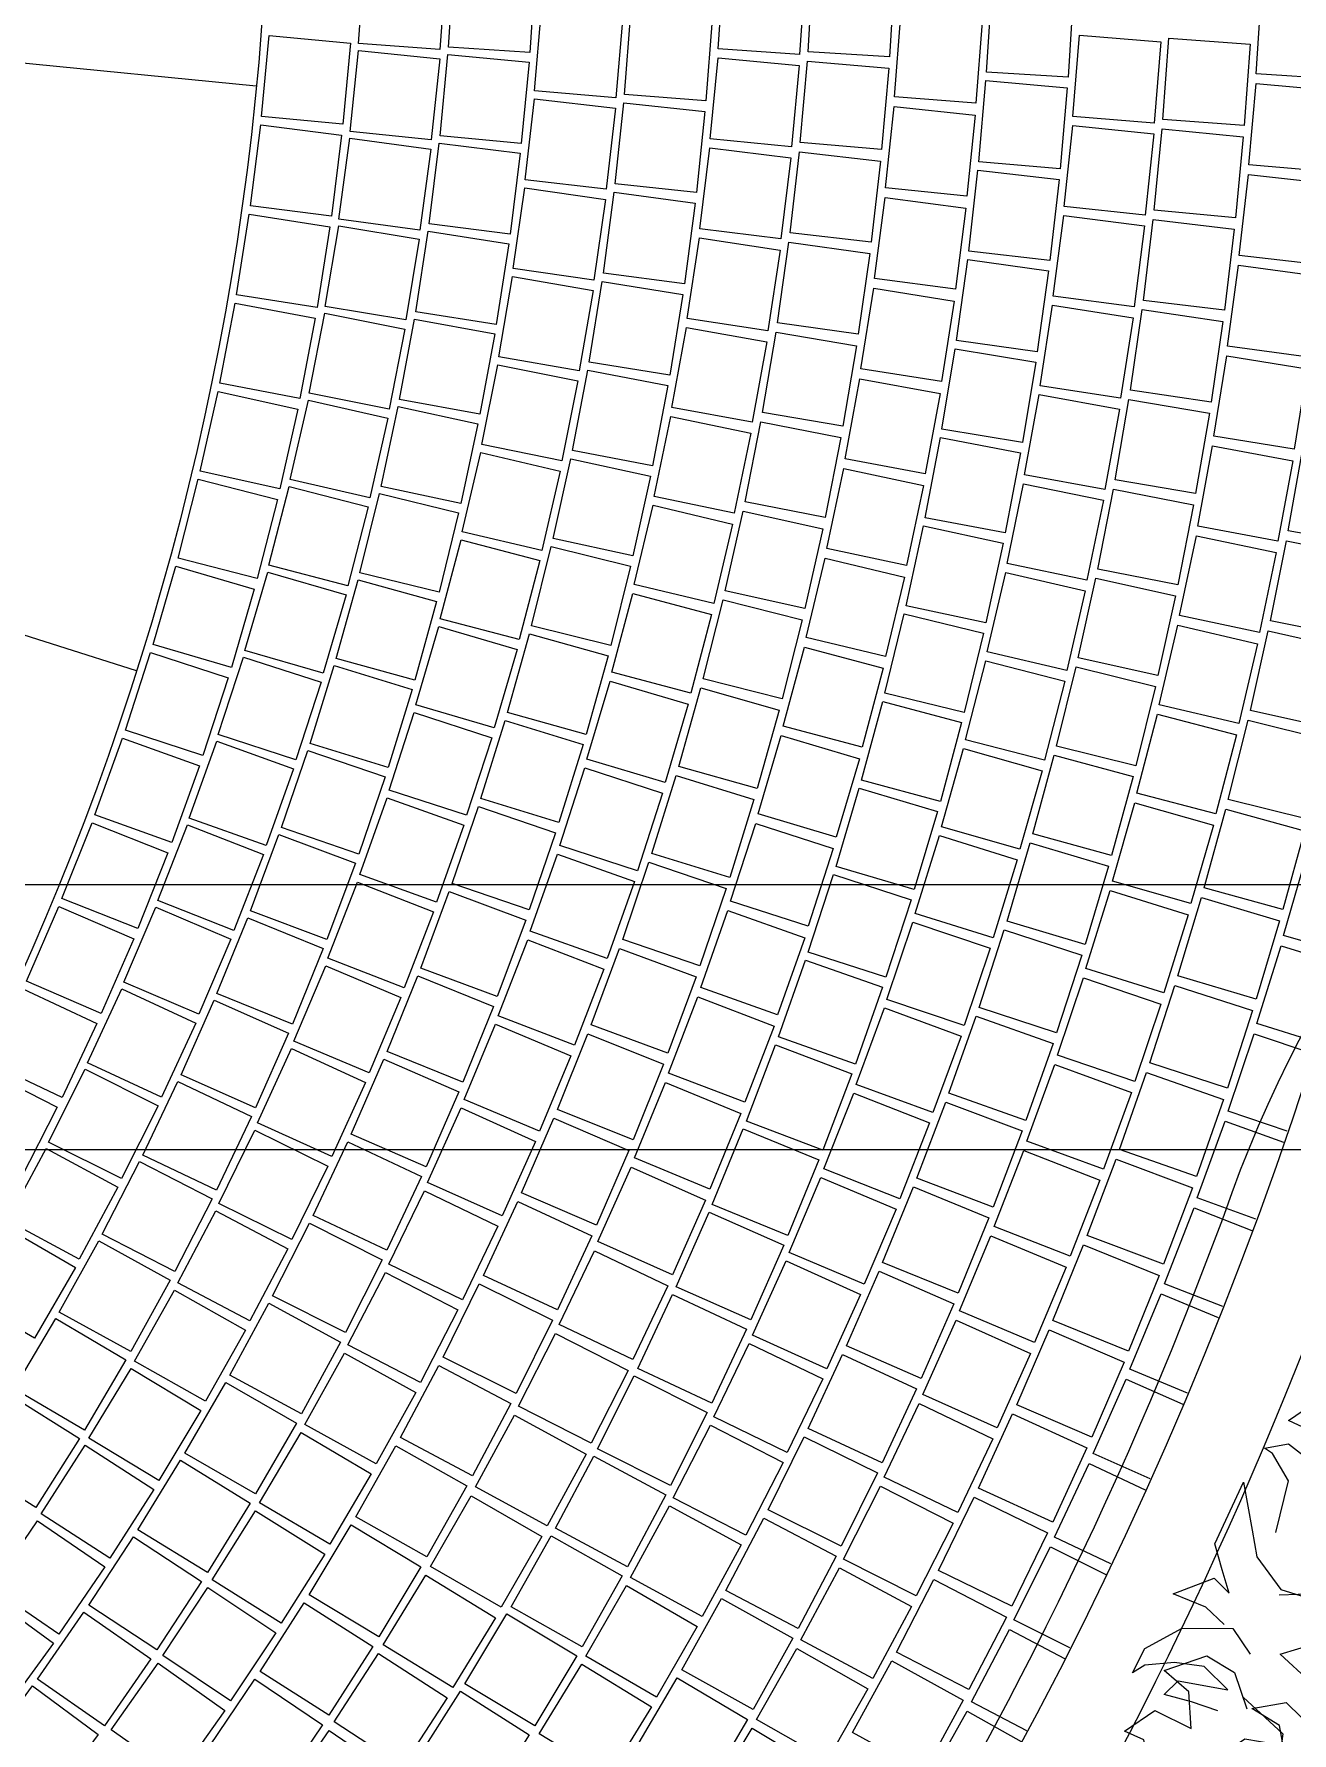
# Model space of a CAD drawing. Header units: millimetres. Extents: x -225363 to 347188, y -782467 to 813415.
# Drawn here: x 22157 to 23699, y 13338 to 15420 of the extents above; entities that cross this region are included whole.
import ezdxf

# ---------------------------------------------------------------- set-up
doc = ezdxf.new("R2010")
doc.units = ezdxf.units.MM
doc.layers.add('0.06 Trả nước', color=3, linetype='Continuous')
doc.layers.add('Xref SCN', color=8, linetype='Continuous', lineweight=0)
pattern_1 = [(196.9999999999999, (-1424125.796704574, -442865.0747459244), (-126.4792462612767, -237.8728657606396), [95.24999999999993, -285.7499999999997]), (286.9999999999999, (-1424185.264921013, -442833.454934359), (237.8728657606396, -126.4792462612767), [95.24999999999993, -285.7499999999997])]

# ---------------------------------------------------------------- blocks, each defined once
blk = doc.blocks.new('*U32')
at = {"layer": 'Xref SCN'}
blk.add_lwpolyline([(0, -149.9999999999991), (0, 150)], dxfattribs=at)
blk = doc.blocks.new('*U33')
at = {"layer": 'Xref SCN', "lineweight": -2}
for p, rotation in [((72187.64891258389, 1802.479333716769), 264), ((72042.03989268895, 1117.442754507344), 252.0000000000001)]:
    blk.add_blockref('*U32', p, dxfattribs=dict(at, rotation=rotation))
blk = doc.blocks.new('A$C2f154b3d')
at = {"layer": 'Xref SCN'}
blk.add_circle((3499.99472096446, 3499.998387015396), 3499.999999999962, dxfattribs=at)
at = {"layer": 'Xref SCN', "rotation": 0.385556068999002}
blk.add_blockref('*U33', (-65339.96131401393, 884.0535639935115), dxfattribs=at)
blk = doc.blocks.new('A$Cf999fc33')
at = {"layer": 'Xref SCN', "ltscale": 100}
for points in [[(73.84272275096737, 192.008942775894), (72.93718290980905, 226.0811261450872), (69.76450756634586, 260.7363810978131), (91.2697194244247, 250.3713942577597), (102.2144919480197, 189.5463547789259), (118.9281153751072, 226.3384435711778), (111.2211690265685, 262.1598416908528), (95.54667300335132, 295.1961835560505), (81.42593923630193, 306.0790911481017), (114.3319794384297, 302.4503599841264), (153.8439736538567, 268.1175732889678), (175.0234313544352, 209.4945184811368), (152.6745445868, 178.9859154444421)], [(175.6716537694447, 221.4132675771834), (187.7858553600963, 249.7198859428754), (189.2126018530689, 292.8606113221613), (224.7082458152436, 252.3094897029805), (213.7601873916574, 228.5371423423057), (237.7279872468207, 246.543924699421), (264.545994187938, 266.2347709755995), (347.394166277023, 259.4300785681698), (296.0904387286864, 229.1169280259055), (267.5883678684477, 212.2762888357393), (240.0569876809604, 171.0150798699469), (241.5455991055351, 139.2100320032914)], [(303.2794643251691, 200.6800079972018), (368.0557032255456, 208.1915018513682), (392.6717254957184, 238.1170333045884), (395.5870834132656, 249.4527108171606), (410.7436586844269, 223.8008470429922), (398.5643062624149, 185.8426150837331), (435.6169983805157, 207.7354460309143), (437.4965147939511, 233.8400797256036), (474.2234527547844, 207.474842704949), (468.7803560087923, 158.1157824016409), (509.7842475485522, 176.5753346793354), (524.230735473102, 213.9504950550618), (559.1433078518603, 171.1322379333433), (551.4982264349237, 132.0078628070769), (514.963455068646, 102.7305537688662)], [(-0.002058159559965134, 186.8297352558002), (53.11274907086045, 148.9985190596199), (60.23662383598275, 110.9099854374072), (57.32126591843553, 99.57430792483501), (82.97312969248742, 114.7308831959381), (90.61821110942401, 153.8552583222045), (112.5110420566052, 116.8025662039872), (101.5629836332519, 93.03021884331247), (146.4529237628449, 98.4048788578948), (165.4988335240632, 144.2655096602393), (192.5090070597362, 108.3138098775526), (187.1310611451045, 68.60636316775344), (238.3696378620807, 89.26790011645062), (250.5489902840927, 127.2261320757098), (232.672509589931, 170.4971591179492)], [(393.6391302684788, 129.0990766893956), (396.2287340285257, 92.17668623419013), (384.6976040215231, 66.13720337097766), (361.8307965018321, 43.01307842531241), (350.9478889098391, 28.89234465820482), (347.9055152290966, 82.8508267980651), (363.9057654098142, 98.07255290064495), (345.1856098060962, 100.4699900661362), (312.6020378614776, 67.75940235843882), (307.3543936100323, 47.35518283577403), (291.6147467554547, 70.73991110740462), (304.895091512939, 103.5808004781138), (324.8465411150828, 115.3692479112069), (277.624314651126, 100.9260458865901), (267.6469469002914, 52.73312875028932), (256.4415710505564, 74.95171385491267), (255.0181104575749, 116.4083753151353), (275.6829333060887, 149.7671854379005)], [(526.9473549963441, 111.7339449474239), (501.5528086482082, 50.58643721102271), (460.6140679400414, 41.77849852695363), (430.4279331606813, 27.7880664227996), (425.6982096612919, -0.0006311908946372569), (459.3176231100224, 17.94100033480208), (496.1748627335764, 10.87899050128181), (537.1787542733364, 29.33854277891805), (587.8994102382567, 57.38455781870289)]]:
    blk.add_lwpolyline(points, dxfattribs=at)
blk = doc.blocks.new('*U68')
at = {"layer": 'Xref SCN'}
blk.add_lwpolyline([(0, -149.9999999999991), (0, 150)], dxfattribs=at)
blk = doc.blocks.new('*U69')
at = {"layer": 'Xref SCN', "lineweight": -2}
for p, rotation in [((72187.64891258389, 1802.479333716769), 264), ((72042.03989268895, 1117.442754507344), 252.0000000000001)]:
    blk.add_blockref('*U68', p, dxfattribs=dict(at, rotation=rotation))
blk = doc.blocks.new('*U62')
at = {"layer": 'Xref SCN', "ltscale": 3}
blk.add_lwpolyline([(-50, 50), (50, 50), (50, -50), (-50, -50)], close=True, dxfattribs=at)
blk = doc.blocks.new('*U53')
at = {"layer": 'Xref SCN', "lineweight": -2}
for p, rotation in [((1126525.550779459, 397969.6295839106), 264.6), ((1126513.278522151, 397858.4688678356), 262.8000000000001), ((1126497.52067799, 397747.7484837813), 261.0000000000001), ((1126478.292798066, 397637.5776993993), 259.2), ((1126455.613857973, 397528.0652399528), 257.4), ((1126429.506239089, 397419.3191810176), 255.6), ((1126399.995706481, 397311.4468418249), 253.8), ((1126367.111383482, 397204.5546793497), 252.0000000000001), ((1126330.885722948, 397098.7481832513), 250.2), ((1126291.354475234, 396994.131771767), 248.4), ((1126248.556652907, 396890.8086886647), 246.6000000000001), ((1126202.534492251, 396788.8809013529), 244.8), ((1126153.333411582, 396688.4490002518), 243.0000000000001)]:
    blk.add_blockref('*U62', p, dxfattribs=dict(at, rotation=rotation))
blk = doc.blocks.new('*U54')
at = {"layer": 'Xref SCN', "ltscale": 3}
blk.add_lwpolyline([(-50, 50), (50, 50), (50, -50), (-50, -50)], close=True, dxfattribs=at)
blk = doc.blocks.new('*U55')
at = {"layer": 'Xref SCN', "lineweight": -2}
for p, rotation in [((1126643.330023934, 398060.3118497777), 265.7142857142857), ((1126634.381395371, 397950.8713759932), 264), ((1126622.162809134, 397841.7475866267), 262.2857142857142), ((1126606.685202513, 397733.0381622486), 260.5714285714285), ((1126587.962430062, 397624.8404125166), 258.8571428571428), ((1126566.011251198, 397517.2511890702), 257.1428571428571), ((1126540.851315198, 397410.3667988356), 255.4285714285714), ((1126512.505143613, 397304.2829178177), 253.7142857142856), ((1126480.998110106, 397199.0945054573), 251.9999999999999), ((1126446.358417739, 397094.8957196293), 250.2857142857142), ((1126408.617073727, 396991.7798323591), 248.5714285714285), ((1126367.807861685, 396889.8391463311), 246.8571428571428), ((1126323.967311385, 396789.1649122654), 245.1428571428571), ((1126277.134666057, 396689.8472472361), 243.4285714285714), ((1126227.35184726, 396591.9750540042), 241.7142857142857), ((1126174.663417361, 396495.635941438), 239.9999999999999)]:
    blk.add_blockref('*U54', p, dxfattribs=dict(at, rotation=rotation))
blk = doc.blocks.new('*U56')
at = {"layer": 'Xref SCN', "ltscale": 3}
blk.add_lwpolyline([(-50, 50), (50, 50), (50, -50), (-50, -50)], close=True, dxfattribs=at)
blk = doc.blocks.new('*U57')
at = {"layer": 'Xref SCN', "lineweight": -2}
for p, rotation in [((1126753.181481186, 398056.2831264089), 266.2325581395349), ((1126744.313510362, 397946.1764274721), 264.5581395348838), ((1126732.232012982, 397836.375865186), 262.8837209302326), ((1126716.947306504, 397726.9752079432), 261.2093023255815), ((1126698.472443887, 397618.0678826222), 259.5348837209303), ((1126676.823202448, 397509.7468948018), 257.8604651162791), ((1126652.018070384, 397402.1047493354), 256.1860465116279), ((1126624.078230988, 397295.2333713532), 254.5116279069768), ((1126593.027544555, 397189.2240277588), 252.8372093023256), ((1126558.892528007, 397084.1672492884), 251.1627906976744), ((1126521.702332248, 396980.1527531991), 249.4883720930234), ((1126481.48871727, 396877.2693666509), 247.8139534883722), ((1126438.286025027, 396775.6049508495), 246.139534883721), ((1126392.131150112, 396675.2463260139), 244.4651162790698), ((1126343.063508247, 396576.2791972329), 242.7906976744187), ((1126291.125002624, 396478.7880812741), 241.1162790697675), ((1126236.359988117, 396382.8562344073), 239.4418604651163), ((1126178.815233405, 396288.5655813048), 237.7674418604652)]:
    blk.add_blockref('*U56', p, dxfattribs=dict(at, rotation=rotation))
blk = doc.blocks.new('*U58')
at = {"layer": 'Xref SCN', "ltscale": 3}
blk.add_lwpolyline([(-50, 50), (50, 50), (50, -50), (-50, -50)], close=True, dxfattribs=at)
blk = doc.blocks.new('*U59')
at = {"layer": 'Xref SCN', "lineweight": -2}
for p, rotation in [((1126859.647868782, 398001.6583482677), 265.0909090909092), ((1126849.413878274, 397891.0330469107), 263.4545454545455), ((1126836.025039537, 397780.7451016978), 261.8181818181819), ((1126819.492272698, 397670.884465059), 260.1818181818182), ((1126799.82906212, 397561.5407409053), 258.5454545454546), ((1126777.0514454, 397452.8031115465), 256.909090909091), ((1126751.178000288, 397344.7602649528), 255.2727272727273), ((1126722.229829537, 397237.5003224197), 253.6363636363637), ((1126690.230543691, 397131.1107666948), 252.0000000000001), ((1126655.206241826, 397025.6783706256), 250.3636363636365), ((1126617.185490265, 396921.2891263868), 248.7272727272728), ((1126576.199299278, 396818.0281753432), 247.0909090909091), ((1126532.281097791, 396715.9797386078), 245.4545454545455), ((1126485.466706118, 396615.227048349), 243.8181818181818), ((1126435.79430675, 396515.8522799065), 242.1818181818182), ((1126383.304413207, 396417.9364847667), 240.5454545454546), ((1126328.039836999, 396321.5595244564), 238.9090909090909), ((1126270.045652709, 396226.8000054071), 237.2727272727273), ((1126209.369161223, 396133.7352148416), 235.6363636363637), ((1126146.059851159, 396042.441057738), 234.0000000000001)]:
    blk.add_blockref('*U58', p, dxfattribs=dict(at, rotation=rotation))
blk = doc.blocks.new('*U60')
at = {"layer": 'Xref SCN', "ltscale": 3}
blk.add_lwpolyline([(-50, 50), (50, 50), (50, -50), (-50, -50)], close=True, dxfattribs=at)
blk = doc.blocks.new('*U61')
at = {"layer": 'Xref SCN', "lineweight": -2}
for p, rotation in [((1126969.561194379, 397997.7790668172), 265.6), ((1126959.437766945, 397886.5413262538), 264), ((1126946.212346478, 397775.6296182959), 262.4), ((1126929.895245763, 397665.1304285571), 260.8), ((1126910.499188386, 397555.1299209815), 259.2), ((1126888.039298808, 397445.7138706562), 257.6), ((1126862.533090576, 397336.9675969258), 256), ((1126834.000452662, 397228.9758968634), 254.4), ((1126802.463633961, 397121.8229791482), 252.8), ((1126767.947225934, 397015.5923984024), 251.2), ((1126730.478143439, 396910.3669900372), 249.6), ((1126690.085603739, 396806.2288056608), 248), ((1126646.80110372, 396703.2590490968), 246.4000000000001), ((1126600.658395336, 396601.5380130641), 244.7999999999999), ((1126551.69345928, 396501.1450165667), 243.2), ((1126499.944476938, 396402.1583430434), 241.6), ((1126445.451800609, 396304.6551793244), 240), ((1126388.257922044, 396208.7115554441), 238.4), ((1126328.407439308, 396114.4022853543), 236.8), ((1126265.947022006, 396021.8009085867), 235.2), ((1126200.925374895, 395930.9796329096), 233.6)]:
    blk.add_blockref('*U60', p, dxfattribs=dict(at, rotation=rotation))
blk = doc.blocks.new('*U35')
at = {"layer": 'Xref SCN', "ltscale": 3}
blk.add_lwpolyline([(-50, 50), (50, 50), (50, -50), (-50, -50)], close=True, dxfattribs=at)
blk = doc.blocks.new('*U36')
at = {"layer": 'Xref SCN', "lineweight": -2}
for p, rotation in [((1127083.816099246, 398054.1089234714), 266.0869565217392), ((1127075.441771657, 397942.1443740706), 264.5217391304348), ((1127064.012279496, 397830.4503438182), 262.9565217391304), ((1127049.536151878, 397719.1101829854), 261.3913043478261), ((1127032.024191431, 397608.2069777729), 259.8260869565217), ((1127011.489466238, 397497.8234883086), 258.2608695652174), ((1126987.947300078, 397388.0420868891), 256.6956521739131), ((1126961.415261001, 397278.9446965103), 255.1304347826087), ((1126931.913148206, 397170.6127297336), 253.5652173913043), ((1126899.462977276, 397063.1270279323), 252.0000000000001), ((1126864.088963745, 396956.5678009653), 250.4347826086957), ((1126825.817505028, 396851.0145673212), 248.8695652173913), ((1126784.67716072, 396746.5460947786), 247.304347826087), ((1126740.69863129, 396643.2403416269), 245.7391304347826), ((1126693.914735164, 396541.1743984906), 244.1739130434783), ((1126644.360384237, 396440.4244308015), 242.6086956521739), ((1126592.072557825, 396341.0656219611), 241.0434782608696), ((1126537.090275062, 396243.1721172364), 239.4782608695653), ((1126479.45456579, 396146.816968429), 237.9130434782609), ((1126419.208439932, 396052.0720793621), 236.3478260869565), ((1126356.396855408, 395959.0081522227), 234.7826086956522)]:
    blk.add_blockref('*U35', p, dxfattribs=dict(at, rotation=rotation))
blk = doc.blocks.new('*U37')
at = {"layer": 'Xref SCN', "ltscale": 3}
blk.add_lwpolyline([(-50, 50), (50, 50), (50, -50), (-50, -50)], close=True, dxfattribs=at)
blk = doc.blocks.new('*U38')
at = {"layer": 'Xref SCN', "lineweight": -2}
for p, rotation in [((1127193.716389935, 398050.9408527817), 266.5531914893617), ((1127185.428101828, 397938.4190898897), 265.0212765957447), ((1127174.134644746, 397826.1591207501), 263.4893617021277), ((1127159.844091504, 397714.2411913013), 261.9574468085107), ((1127142.566657309, 397602.7453029836), 260.4255319148936), ((1127122.31469246, 397491.7511555532), 258.8936170212766), ((1127099.102673512, 397381.3380901105), 257.3617021276596), ((1127072.947192937, 397271.5850323855), 255.8297872340426), ((1127043.866947258, 397162.5704363202), 254.2978723404256), ((1127011.882723685, 397054.3722279871), 252.7659574468086), ((1126977.017385256, 396947.067749887), 251.2340425531915), ((1126939.295854496, 396840.7337056622), 249.7021276595745), ((1126898.745095599, 396735.446105267), 248.1702127659575), ((1126855.394095156, 396631.2802106343), 246.6382978723404), ((1126809.27384143, 396528.3104818769), 245.1063829787234), ((1126760.417302213, 396426.6105240609), 243.5744680851064), ((1126708.859401251, 396326.2530345923), 242.0425531914894), ((1126654.636993286, 396227.3097512502), 240.5106382978723), ((1126597.788837707, 396129.8514009078), 238.9787234042553), ((1126538.35557085, 396033.947648975), 237.4468085106383), ((1126476.379676944, 395939.6670495998), 235.9148936170212)]:
    blk.add_blockref('*U37', p, dxfattribs=dict(at, rotation=rotation))
blk = doc.blocks.new('*U39')
at = {"layer": 'Xref SCN', "ltscale": 3}
blk.add_lwpolyline([(-50, 50), (50, 50), (50, -50), (-50, -50)], close=True, dxfattribs=at)
blk = doc.blocks.new('*U40')
at = {"layer": 'Xref SCN', "lineweight": -2}
for p, rotation in [((1127300.356013408, 397994.8348148349), 265.5), ((1127290.765846314, 397881.8825902365), 264), ((1127278.222220987, 397769.2201128528), 262.4999999999999), ((1127262.7337342, 397656.9245959181), 260.9999999999999), ((1127244.311000988, 397545.0730011704), 259.4999999999999), ((1127222.966647374, 397433.7419861056), 258.0000000000001), ((1127198.715301709, 397323.0078514403), 256.5), ((1127171.573584656, 397212.9464888192), 255), ((1127141.560097792, 397103.6333288025), 253.5), ((1127108.695410861, 396995.1432891698), 252), ((1127073.002047678, 396887.550723575), 250.5), ((1127034.504470691, 396780.9293705882), 249), ((1126993.229064216, 396675.352303159), 247.5), ((1126949.204116356, 396570.8918785355), 246), ((1126902.459799611, 396467.619688675), 244.4999999999999), ((1126853.028150199, 396365.6065111778), 242.9999999999999), ((1126800.943046106, 396264.9222607802), 241.4999999999999), ((1126746.240183858, 396165.635941438), 239.9999999999999), ((1126688.957054066, 396067.815599035), 238.5), ((1126629.132915726, 395971.5282747477), 237), ((1126566.808769313, 395876.8399590986), 235.5)]:
    blk.add_blockref('*U39', p, dxfattribs=dict(at, rotation=rotation))
blk = doc.blocks.new('*U41')
at = {"layer": 'Xref SCN', "ltscale": 3}
blk.add_lwpolyline([(-50, 50), (50, 50), (50, -50), (-50, -50)], close=True, dxfattribs=at)
blk = doc.blocks.new('*U42')
at = {"layer": 'Xref SCN', "lineweight": -2}
for p, rotation in [((1127412.588859693, 398025.8652726143), 266.4), ((1127404.183410067, 397914.5958666392), 264.96), ((1127392.98440418, 397803.5728304862), 263.52), ((1127378.998915565, 397692.8662886847), 262.08), ((1127362.235777755, 397582.5461658592), 260.64), ((1127342.705578707, 397472.6821425638), 259.2), ((1127320.420654114, 397363.3436112705), 257.76), ((1127295.395079613, 397254.5996325391), 256.3200000000001), ((1127267.644661891, 397146.5188913973), 254.88), ((1127237.186928709, 397039.1696539578), 253.44), ((1127204.041117822, 396932.6197242997), 252.0000000000001), ((1127168.228164836, 396826.9364016424), 250.5600000000001), ((1127129.770689979, 396722.1864378376), 249.1200000000001), ((1127088.692983817, 396618.4359952076), 247.6800000000001), ((1127045.020991908, 396515.7506047558), 246.24), ((1126998.782298421, 396414.1951247755), 244.8), ((1126950.006108703, 396313.8336998847), 243.3600000000001), ((1126898.723230843, 396214.7297205104), 241.9200000000001), ((1126844.966056204, 396116.94578285), 240.48), ((1126788.768538971, 396020.5436493346), 239.04), ((1126730.1661747, 395925.5842096177), 237.6000000000001)]:
    blk.add_blockref('*U41', p, dxfattribs=dict(at, rotation=rotation))
blk = doc.blocks.new('*U43')
at = {"layer": 'Xref SCN', "ltscale": 3}
blk.add_lwpolyline([(-50, 50), (50, 50), (50, -50), (-50, -50)], close=True, dxfattribs=at)
blk = doc.blocks.new('*U44')
at = {"layer": 'Xref SCN', "lineweight": -2}
for p, rotation in [((1127519.168741381, 397970.5851961641), 265.4117647058824), ((1127509.560663295, 397858.8863283177), 264.0000000000001), ((1127497.203526541, 397747.4580849773), 262.5882352941177), ((1127482.104833088, 397636.3681137889), 261.1764705882354), ((1127464.273749291, 397525.6838570343), 259.764705882353), ((1127443.721100332, 397415.4725106881), 258.3529411764706), ((1127420.459363643, 397305.8009836226), 256.9411764705883), ((1127394.502661332, 397196.7358569882), 255.5294117647059), ((1127365.86675161, 397088.3433437917), 254.1176470588236), ((1127334.569019225, 396980.6892486991), 252.7058823529412), ((1127300.628464906, 396873.8389280857), 251.2941176470589), ((1127264.065693829, 396767.8572503585), 249.8823529411765), ((1127224.902903109, 396662.8085565749), 248.4705882352942), ((1127183.16386832, 396558.7566213811), 247.0588235294119), ((1127138.873929065, 396455.7646142956), 245.6470588235294), ((1127092.059973592, 396353.8950613583), 244.2352941176472), ((1127042.750422468, 396253.209807172), 242.8235294117647), ((1126990.975211326, 396153.7699773561), 241.4117647058824), ((1126936.765772691, 396055.635941438), 240.0000000000001), ((1126880.1550169, 395958.8672762027), 238.5882352941177)]:
    blk.add_blockref('*U43', p, dxfattribs=dict(at, rotation=rotation))
blk = doc.blocks.new('*U45')
at = {"layer": 'Xref SCN', "ltscale": 3}
blk.add_lwpolyline([(-50, 50), (50, 50), (50, -50), (-50, -50)], close=True, dxfattribs=at)
blk = doc.blocks.new('*U46')
at = {"layer": 'Xref SCN', "lineweight": -2}
for p, rotation in [((1127629.109063034, 397967.1090105706), 265.8461538461538), ((1127619.595603256, 397854.9003078628), 264.4615384615385), ((1127607.373538769, 397742.9542493346), 263.076923076923), ((1127592.450006913, 397631.3362083319), 261.6923076923077), ((1127574.833722613, 397520.1113666472), 260.3076923076923), ((1127554.534973281, 397409.3446764562), 258.9230769230769), ((1127531.565612816, 397299.1008223864), 257.5384615384615), ((1127505.939054677, 397189.4441837444), 256.1538461538461), ((1127477.670264052, 397080.438796919), 254.7692307692307), ((1127446.77574912, 396972.1483179866), 253.3846153846154), ((1127413.273551407, 396864.6359855372), 252), ((1127377.183235253, 396757.9645837455), 250.6153846153846), ((1127338.525876386, 396652.1964057062), 249.2307692307692), ((1127297.324049615, 396547.3932170569), 247.8461538461538), ((1127253.601815647, 396443.6162199083), 246.4615384615385), ((1127207.384707035, 396340.9260171045), 245.076923076923), ((1127158.699713269, 396239.382576832), 243.6923076923077), ((1127107.575265015, 396139.0451976005), 242.3076923076923), ((1127054.041217511, 396039.9724736139), 240.9230769230769), ((1126998.128833133, 395942.2222605531), 239.5384615384615)]:
    blk.add_blockref('*U45', p, dxfattribs=dict(at, rotation=rotation))
blk = doc.blocks.new('*U47')
at = {"layer": 'Xref SCN', "ltscale": 3}
blk.add_lwpolyline([(-50, 50), (50, 50), (50, -50), (-50, -50)], close=True, dxfattribs=at)
blk = doc.blocks.new('*U48')
at = {"layer": 'Xref SCN', "lineweight": -2}
for p, rotation in [((1127743.168855658, 398023.7940886314), 266.2641509433962), ((1127735.171811606, 397910.9802539125), 264.9056603773585), ((1127724.502434859, 397798.3877212232), 263.5471698113207), ((1127711.166723144, 397686.0797837895), 262.188679245283), ((1127695.172173053, 397574.1195748538), 260.8301886792452), ((1127676.527775826, 397462.570032185), 259.4716981132075), ((1127655.244012302, 397351.4938626984), 258.1132075471697), ((1127631.332847023, 397240.9535072053), 256.754716981132), ((1127604.807721508, 397131.0111053124), 255.3962264150943), ((1127575.683546701, 397021.7284604903), 254.0377358490566), ((1127543.976694582, 396913.1670053311), 252.6792452830189), ((1127509.704988972, 396805.3877670143), 251.3207547169811), ((1127472.887695507, 396698.4513330011), 249.9622641509434), ((1127433.545510811, 396592.4178169748), 248.6037735849056), ((1127391.70055086, 396487.3468250491), 247.2452830188679), ((1127347.376338551, 396383.2974222603), 245.8867924528301), ((1127300.597790476, 396280.3280993644), 244.5283018867923), ((1127251.391202922, 396178.496739957), 243.1698113207547), ((1127199.784237078, 396077.860587934), 241.8113207547169), ((1127145.805903496, 395978.4762153129), 240.4528301886793), ((1127089.486545777, 395880.3994904305), 239.0943396226415)]:
    blk.add_blockref('*U47', p, dxfattribs=dict(at, rotation=rotation))
blk = doc.blocks.new('*U49')
at = {"layer": 'Xref SCN', "ltscale": 3}
blk.add_lwpolyline([(-50, 50), (50, 50), (50, -50), (-50, -50)], close=True, dxfattribs=at)
blk = doc.blocks.new('*U50')
at = {"layer": 'Xref SCN', "lineweight": -2}
for p, rotation in [((1127787.212020171, 397457.2520723098), 260.0000000000001), ((1127766.192604761, 397345.6541248042), 258.6666666666667), ((1127742.582112771, 397234.5754932875), 257.3333333333333), ((1127716.393329698, 397124.0763287981), 256), ((1127687.640437233, 397014.2164685829), 254.6666666666667), ((1127656.339005571, 396905.0554036943), 253.3333333333333), ((1127622.505984992, 396796.6522467747), 252), ((1127586.159696672, 396689.0657000458), 250.6666666666667), ((1127547.319822768, 396582.3540235208), 249.3333333333334), ((1127506.007395758, 396476.5750034548), 248), ((1127462.244787047, 396371.7859210534), 246.6666666666667), ((1127416.055694863, 396268.0435214532), 245.3333333333333), ((1127367.465131412, 396165.4039829937), 244), ((1127316.499409341, 396063.9228867958), 242.6666666666667), ((1127263.18612749, 395963.6551866633), 241.3333333333334)]:
    blk.add_blockref('*U49', p, dxfattribs=dict(at, rotation=rotation))
blk = doc.blocks.new('*U51')
at = {"layer": 'Xref SCN', "ltscale": 3}
blk.add_lwpolyline([(50, 38.29288959142286), (50, -38.29288959142286), (-50, -38.29288959142286), (-50, 37.69483765627956)], dxfattribs=at)
blk = doc.blocks.new('*U52')
at = {"layer": 'Xref SCN', "lineweight": -2}
for p, rotation in [((1127774.208019279, 396958.2474106788), 253.9636363636363), ((1127742.197092784, 396849.1013947823), 252.6545454545454), ((1127707.700975859, 396740.7151866269), 251.3454545454545), ((1127670.737675684, 396633.1453644585), 250.0363636363636), ((1127631.326487321, 396526.4480803647), 248.7272727272727), ((1127589.487983646, 396420.679030963), 247.4181818181818), ((1127545.244004605, 396315.8934283269), 246.1090909090909), ((1127498.61764582, 396212.1459711647), 244.8), ((1127449.633246528, 396109.4908162669), 243.490909090909), ((1127398.316376875, 396007.9815502354), 242.1818181818181), ((1127344.693824575, 395907.6711615113), 240.8727272727272)]:
    blk.add_blockref('*U51', p, dxfattribs=dict(at, rotation=rotation))
blk = doc.blocks.new('A$C5a1e36a9')
at = {"layer": 'Xref SCN'}
blk.add_circle((5016.627436342184, 5016.625725506747), 5016.625646776831, dxfattribs=at)
for name in ['*U52', '*U50', '*U48', '*U46', '*U44', '*U42', '*U40', '*U38', '*U36', '*U61', '*U59', '*U57', '*U55', '*U53']:
    blk.add_blockref(name, (-1117964.722749129, -393288.0294538178), dxfattribs=at)
blk = doc.blocks.new('A$C997e597b')
at = {"layer": 'Xref SCN'}
blk.add_circle((15258.56133056036, 9923.809390316077), 5016.625646776831, dxfattribs=at)
blk = doc.blocks.new('Xref SCN')
at = {"layer": 'Xref SCN', "ltscale": 3}
blk.add_blockref('A$C2f154b3d', (-3499.994720964452, -3499.998387015396), dxfattribs=at)
at = {"layer": 'Xref SCN', "ltscale": 100, "rotation": 69.78178103562927}
for p in [(4816.255154180122, -2469.778666116452), (4615.375415040427, -2850.490045973953)]:
    blk.add_blockref('A$Cf999fc33', p, dxfattribs=at)
at = {"layer": 'Xref SCN', "ltscale": 3}
h = blk.add_hatch(dxfattribs=at)
h.set_pattern_fill('CROSS', color=256, scale=30, angle=197)
h.set_pattern_definition(pattern_1)
edge = h.paths.add_edge_path()
edge.add_arc((2267.432492593316, -6082.955996482024), 1150.000000000537, 110.6378028022086, 180.3855560689939)
edge.add_line((1117.45852989766, -6090.69454436157), (1124.354477578541, -7115.455314012756))
edge.add_arc((2274.328440274171, -7107.716766132653), 1150.000000000515, 180.3855560690217, 270.3855560690193)
edge.add_line((2282.066988154227, -8257.690728828284), (21549.8991634509, -8127.551182389644))
edge.add_arc((21542.16480664337, -6977.572696246487), 1150.004495150925, 270.3853457486589, 360.4401760572534)
edge.add_line((22692.13536467512, -6968.737848909465), (22692.16932637642, -2095.908891016872))
edge.add_arc((21542.20329682976, -2104.748059039981), 1150.000000001153, 0.4403930512387025, 90.3855560690482)
edge.add_line((21534.46474894912, -954.7740963437154), (6081.87324634222, -1059.018761787764))
edge.add_arc((6089.608981841442, -2208.997088369517), 1150.00434486635, 90.38541449006392, 160.1331677440024)
edge.add_arc((-23.55194331795474, -0.0794007698373207), 5349.999797249518, 290.6378018122106, 340.13330833294367, ccw=False)
edge = h.paths.add_edge_path()
edge.add_arc((21542.20329682936, 18280.17292901865), 1150.000000000495, 0.4403363143794081, 104.369872908503, ccw=False)
edge.add_line((22692.16933512774, 18289.01095829364), (22692.16933512804, 2403.988085117999))
edge.add_arc((21542.20329682986, 2395.150055855041), 1150.0000000002, -89.61444393098418, 0.44033631378022164, ccw=False)
edge.add_line((21549.94184470984, 1245.176093159724), (6067.061946074886, 1140.931379739806))
edge.add_arc((6059.324010787664, 2290.90442000174), 1149.99907346562, 200.6377726041507, 270.38552585808895, ccw=False)
edge.add_arc((-23.55236299291664, -0.07936344246354565), 5350.000286126963, 20.63780260191557, 28.59528784446422)
edge.add_arc((5234.302447717453, 2862.395526084858), 636.558452985771, 160.1438003828004, 208.3076443223057, ccw=False)
edge.add_arc((7788.188339109593, 2340.315315806074), 3237.894847489657, 44.33072283090661, 166.8196660366165, ccw=False)
edge.add_arc((13743.18888037902, 8157.794208345327), 5087.073147143053, 224.3307228342767, 255.0649233926709)
edge.add_arc((13751.05389514806, 8258.775854639935), 5186.703216037286, 255.2684708845108, 275.8244798379233)
edge.add_arc((13743.18888017516, 8157.794208547473), 5087.073147375032, 276.0280273323885, 352.8040128533177)
edge.add_arc((13366.1299541812, 8136.436578901939), 5458.915630729331, 353.5221682628192, 372.9616768325129)
edge.add_arc((13743.18888038175, 8157.794208354395), 5087.073147139498, 13.67983223975764, 75.72664608736717)
edge.add_arc((16202.12696616123, 17226.11521777178), 4310.076534491913, 184.5428523497743, 253.7687722026763, ccw=False)
edge.add_arc((12055.19205003142, 16895.67084596019), 150.0000000842738, 104.41773841877719, 184.1801390410202, ccw=False)
edge.add_line((12017.84358862124, 17040.94676432099), (21256.79565814864, 19394.19379048572))
h = blk.add_hatch(dxfattribs=at)
h.set_pattern_fill('CROSS', color=256, scale=30, angle=197)
h.set_pattern_definition(pattern_1)
edge = h.paths.add_edge_path()
edge.add_line((10158.25248481041, 16567.29161360742), (1851.338825992003, 14451.44343979788))
edge.add_arc((2136.746464633302, 13337.42257832055), 1150.000000000654, 104.3698729064734, 180.3855560689439)
edge.add_line((986.7725019375212, 13329.684030442), (1035.38745512125, 6105.340234971274))
edge.add_arc((2185.361418233575, 6113.078783146311), 1150.000000419184, 180.385556083576, 250.133309335547)
edge.add_arc((-23.55210237688152, -0.07924422139149101), 5350.000000281268, 54.44102472604362, 70.1333093213699, ccw=False)
edge.add_arc((3168.419816109703, 4685.789284040571), 343.1811352010142, 256.3942929210485, 333.3422024317786)
edge.add_arc((7788.188339282695, 2340.315315693876), 4837.894847444187, 44.33072283415328, 153.0645302841241, ccw=False)
edge.add_arc((13743.18888039085, 8157.794208342014), 3487.073147149247, 224.3307228344502, 435.8787816870128)
edge.add_arc((16212.7306757724, 17236.67011801348), 5922.692247420785, 187.7158634724419, 254.1381202870174, ccw=False)
edge.add_arc((10541.85131194201, 16468.33828872615), 199.9999999717396, 187.6327112132098, 187.7158634946018, ccw=False)
edge.add_arc((10194.95235707314, 16421.8504936444), 150.0000000006549, 7.632711191249096, 104.1620853056079)
edge = h.paths.add_edge_path()
edge.add_arc((-13757.86462657561, 9268.2280887509), 1149.999999999663, 104.3599253580993, 180.4403363137304)
edge.add_line((-14907.83066487326, 9259.390059488946), (-14907.8306648724, 2149.033009727815))
edge.add_arc((-13757.86462657403, 2157.871038991669), 1150.000000000405, 180.4403363138248, 270.3855560690533)
edge.add_line((-13750.12607869329, 1007.897076296153), (-6128.956795133097, 1058.860412580692))
edge.add_arc((-6136.702427903992, 2208.823382532624), 1149.989055203435, 270.3859127362743, 340.1336659940865)
edge.add_arc((-23.55170312459495, -0.07963775157440978), 5350.000509182541, 110.6378053248454, 160.1333118404704, ccw=False)
edge.add_arc((-2314.536697075961, 6082.797508539655), 1150.000000000707, 290.637802811165, 360.3855560689717)
edge.add_line((-1164.562734380132, 6090.536056418754), (-1205.642104430852, 12195.0671255059))
edge.add_arc((-2355.616067125199, 12187.32857762662), 1149.999999999226, 0.3855560689807032, 104.3599253581076)
edge.add_line((-2640.83028798044, 13301.39897406491), (-14043.0788474308, 10382.29848518965))
edge = h.paths.add_edge_path()
edge.add_line((-13750.10342724499, -8364.829988773374), (-2217.808474847945, -8287.971851441147))
edge.add_arc((-2225.557910838118, -7138.009647688681), 1149.988314643846, 270.3861024765974, 360.3861024766013)
edge.add_line((-1075.595707085653, -7130.260211698432), (-1082.491659604668, -6105.498722913631))
edge.add_arc((-2232.46562271614, -6113.237271088072), 1150.000000418328, 0.3855560835465677, 70.13330933550203)
edge.add_arc((-23.55210179187861, -0.07924351755855241), 5350.000000579504, 200.6378028130497, 250.133309318957, ccw=False)
edge.add_arc((-6106.428854743411, -2291.063838795871), 1149.999999989781, 20.63780281546618, 90.38555606940805)
edge.add_line((-6114.167402631196, -1141.089876111026), (-13765.59325048783, -1192.053274140098))
edge.add_arc((-13757.84314828146, -2342.014767317753), 1149.987608574801, 90.38613590727235, 180.4409912858983)
edge.add_line((-14907.79669441492, -2350.865846952107), (-14907.83065611986, -7223.695345795784))
edge.add_arc((-13757.86462657333, -7214.856177773401), 1150.000000001009, 180.4403930512026, 270.3855560690091)
edge.add_arc((-13747.7709107266, -8714.815353055687), 349.9931368543271, 90.38184846327579, 90.38555671171002, ccw=False)
at = {"layer": 'Xref SCN'}
blk.add_lwpolyline([(1738.743740160018, -4679.215207358175, 0.3140891564745737), (767.4664542959508, -6093.049754585802), (774.3624019745039, -7117.810524237644, 0.414213562373095), (2284.422198378699, -8607.682804430911), (21552.26309323045, -8477.543199206531, 0.414213562373095), (23042.13537342689, -6967.483402805118), (23042.16933512651, -2094.654300935244, 0.414213562373095), (21532.10953872721, -604.7820207407804), (6079.512166477536, -709.0267257330943, 0.314089156412974), (4678.877149195556, -1699.243490076044, -0.2193863282611464), (1738.743739204292, -4679.215207716421)], format="xyb", dxfattribs=at)
for points in [[(1791.612615400954, -4819.589286270508, 0.3140891564745741), (917.4630581231904, -6092.04037877543), (924.3590058043046, -7116.801148426615, 0.4142135623730949), (2283.412822568323, -8457.68620060123), (21551.24998046746, -8327.546620571107, 0.4143202906387982), (22892.13536981653, -6968.000878255276), (22892.16933151871, -2095.171776385096, 0.4141068421613827), (21533.11891453504, -754.7786245709449), (6080.524057846487, -859.0233126131698, 0.3140891564129745), (4819.950026732069, -1750.218417471311, -0.2193863282611465)], [(1862.10444906028, -5006.754724820019, 0.3140891564745484), (1117.45852989766, -6090.69454436157), (1124.354477578541, -7115.455314012756, 0.4142135623730829), (2282.066988154227, -8257.690728828284), (21549.8991634509, -8127.551182389644, 0.4144938800094238), (22692.13536467512, -6968.737848909465), (22692.16932637642, -2095.908891016872, 0.4139332661804382), (21534.46474894912, -954.7740963437154), (6081.87324634222, -1059.018761787764, 0.3140891564129632), (5008.047133460408, -1818.185162581569, -0.2193863282611541)]]:
    blk.add_lwpolyline(points, format="xyb", close=True, dxfattribs=at)
for centre, radius in [((1.455191522836685e-11, 7.821654435247183e-11), 5016.625646776831), ((1.455191522836685e-11, 2.000888343900442e-11), 3499.999999999962)]:
    blk.add_circle(centre, radius, dxfattribs=at)
at = {"layer": 'Xref SCN', "ltscale": 3}
for name, p in [('A$C997e597b', (-15258.56133056035, -9923.809390316057)), ('A$C5a1e36a9', (-5016.627436342169, -5016.625725506727))]:
    blk.add_blockref(name, p, dxfattribs=at)
at = {"layer": 'Xref SCN', "rotation": 0.385556068999002}
blk.add_blockref('*U69', (-68839.95603497837, -2615.944823021748), dxfattribs=at)

msp = doc.modelspace()

# ---------------------------------------------------------------- block references
msp.add_blockref('Xref SCN', (18946.53077138338, 15698.97744072331))

# ---------------------------------------------------------------- next in the draw order: linework, layer by layer
at = {"layer": '0.06 Trả nước'}
for points in [[(29419.71529146236, 13912.6464537856), (29419.71529146236, 14052.25616036194), (21413.39024584948, 14052.25616036194), (20499.84246270258, 14965.80394350884)], [(30219.72025670281, 13913.06084768703), (30219.72025670281, 14377.34961416737), (21809.03395541557, 14377.34961416737), (21676.81289743607, 14509.57067214686)]]:
    msp.add_lwpolyline(points, dxfattribs=at)

doc.saveas('drawing.dxf')
